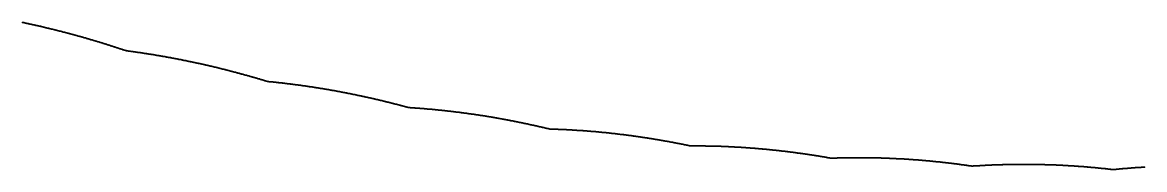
# Model space of a CAD drawing. Header units: metres. Extents: x 0 to 360, y 49 to 117.
# Drawn here: x 101.26 to 112.5, y 62.57 to 64.05 of the extents above; entities that cross this region are included whole.
import ezdxf

# ---------------------------------------------------------------- set-up
doc = ezdxf.new("R2010")
doc.units = ezdxf.units.M

msp = doc.modelspace()

# ---------------------------------------------------------------- linework, layer by layer
for p in [(101.262, 64.049), (101.268, 64.048), (101.275, 64.047), (101.281, 64.045), (101.287, 64.044), (101.293, 64.043), (101.299, 64.041), (101.306, 64.04), (101.312, 64.039), (101.318, 64.037), (101.324, 64.036), (101.33, 64.035), (101.337, 64.033), (101.343, 64.032), (101.349, 64.03), (101.355, 64.029), (101.361, 64.028), (101.367, 64.026), (101.374, 64.025), (101.38, 64.024), (101.386, 64.022), (101.392, 64.021), (101.398, 64.019), (101.405, 64.018), (101.411, 64.017), (101.417, 64.015), (101.423, 64.014), (101.429, 64.012), (101.436, 64.011), (101.442, 64.01), (101.448, 64.008), (101.454, 64.007), (101.46, 64.005), (101.466, 64.004), (101.473, 64.002), (101.479, 64.001), (101.485, 63.999), (101.491, 63.998), (101.497, 63.996), (101.504, 63.995), (101.51, 63.993), (101.516, 63.992), (101.522, 63.99), (101.528, 63.989), (101.534, 63.987), (101.541, 63.986), (101.547, 63.984), (101.553, 63.983), (101.559, 63.981), (101.565, 63.98), (101.572, 63.978), (101.578, 63.977), (101.584, 63.975), (101.59, 63.974), (101.596, 63.972), (101.603, 63.971), (101.609, 63.969), (101.615, 63.968), (101.621, 63.966), (101.627, 63.964), (101.633, 63.963), (101.64, 63.961), (101.646, 63.96), (101.652, 63.958), (101.658, 63.957), (101.664, 63.955), (101.671, 63.953), (101.677, 63.952), (101.683, 63.95), (101.689, 63.948), (101.695, 63.947), (101.701, 63.945), (101.708, 63.944), (101.714, 63.942), (101.72, 63.94), (101.726, 63.939), (101.732, 63.937), (101.738, 63.935), (101.745, 63.934), (101.751, 63.932), (101.757, 63.93), (101.763, 63.929), (101.769, 63.927), (101.776, 63.925), (101.782, 63.924), (101.788, 63.922), (101.794, 63.92), (101.8, 63.919), (101.806, 63.917), (101.813, 63.915), (101.819, 63.913), (101.825, 63.912), (101.831, 63.91), (101.837, 63.908), (101.844, 63.907), (101.85, 63.905), (101.856, 63.903), (101.862, 63.901), (101.868, 63.9), (101.874, 63.898), (101.881, 63.896), (101.887, 63.894), (101.893, 63.893), (101.899, 63.891), (101.905, 63.889), (101.911, 63.887), (101.918, 63.885), (101.924, 63.884), (101.93, 63.882), (101.936, 63.88), (101.942, 63.878), (101.949, 63.876), (101.955, 63.875), (101.961, 63.873), (101.967, 63.871), (101.973, 63.869), (101.979, 63.867), (101.986, 63.865), (101.992, 63.864), (101.998, 63.862), (102.004, 63.86), (102.01, 63.858), (102.016, 63.856), (102.023, 63.854), (102.029, 63.853), (102.035, 63.851), (102.041, 63.849), (102.047, 63.847), (102.053, 63.845), (102.06, 63.843), (102.066, 63.841), (102.072, 63.839), (102.078, 63.837), (102.084, 63.836), (102.091, 63.834), (102.097, 63.832), (102.103, 63.83), (102.109, 63.828), (102.115, 63.826), (102.121, 63.824), (102.128, 63.822), (102.134, 63.82), (102.14, 63.818), (102.146, 63.816), (102.152, 63.814), (102.158, 63.812), (102.165, 63.81), (102.171, 63.808), (102.177, 63.806), (102.183, 63.804), (102.189, 63.802), (102.195, 63.8), (102.202, 63.798), (102.208, 63.796), (102.214, 63.794), (102.22, 63.792), (102.226, 63.79), (102.232, 63.788), (102.239, 63.786), (102.245, 63.784), (102.251, 63.782), (102.257, 63.78), (102.263, 63.778), (102.269, 63.776), (102.276, 63.774), (102.282, 63.772), (102.288, 63.77), (102.294, 63.768), (102.3, 63.766), (102.306, 63.764), (102.313, 63.764), (102.319, 63.763), (102.325, 63.762), (102.331, 63.761), (102.337, 63.76), (102.343, 63.76), (102.35, 63.759), (102.356, 63.758), (102.362, 63.757), (102.368, 63.756), (102.374, 63.755), (102.38, 63.754), (102.387, 63.754), (102.393, 63.753), (102.399, 63.752), (102.405, 63.751), (102.411, 63.75), (102.417, 63.749), (102.424, 63.748), (102.43, 63.747), (102.436, 63.747), (102.442, 63.746), (102.448, 63.745), (102.454, 63.744), (102.461, 63.743), (102.467, 63.742), (102.473, 63.741), (102.479, 63.74), (102.485, 63.739), (102.491, 63.738), (102.498, 63.737), (102.504, 63.736), (102.51, 63.735), (102.516, 63.734), (102.522, 63.733), (102.528, 63.732), (102.535, 63.732), (102.541, 63.731), (102.547, 63.73), (102.553, 63.729), (102.559, 63.728), (102.565, 63.727), (102.572, 63.726), (102.578, 63.725), (102.584, 63.724), (102.59, 63.723), (102.596, 63.721), (102.602, 63.72), (102.609, 63.719), (102.615, 63.718), (102.621, 63.717), (102.627, 63.716), (102.633, 63.715), (102.639, 63.714), (102.646, 63.713), (102.652, 63.712), (102.658, 63.711), (102.664, 63.71), (102.67, 63.709), (102.676, 63.708), (102.682, 63.707), (102.689, 63.706), (102.695, 63.704), (102.701, 63.703), (102.707, 63.702), (102.713, 63.701), (102.719, 63.7), (102.726, 63.699), (102.732, 63.698), (102.738, 63.697), (102.744, 63.696), (102.75, 63.694), (102.756, 63.693), (102.763, 63.692), (102.769, 63.691), (102.775, 63.69), (102.781, 63.689), (102.787, 63.687), (102.793, 63.686), (102.799, 63.685), (102.806, 63.684), (102.812, 63.683), (102.818, 63.682), (102.824, 63.68), (102.83, 63.679), (102.836, 63.678), (102.843, 63.677), (102.849, 63.676), (102.855, 63.674), (102.861, 63.673), (102.867, 63.672), (102.873, 63.671), (102.88, 63.669), (102.886, 63.668), (102.892, 63.667), (102.898, 63.666), (102.904, 63.664), (102.91, 63.663), (102.916, 63.662), (102.923, 63.661), (102.929, 63.659), (102.935, 63.658), (102.941, 63.657), (102.947, 63.655), (102.953, 63.654), (102.96, 63.653), (102.966, 63.652), (102.972, 63.65), (102.978, 63.649), (102.984, 63.648), (102.99, 63.646), (102.996, 63.645), (103.003, 63.644), (103.009, 63.642), (103.015, 63.641), (103.021, 63.64), (103.027, 63.638), (103.033, 63.637), (103.04, 63.636), (103.046, 63.634), (103.052, 63.633), (103.058, 63.631), (103.064, 63.63), (103.07, 63.629), (103.076, 63.627), (103.083, 63.626), (103.089, 63.624), (103.095, 63.623), (103.101, 63.622), (103.107, 63.62), (103.113, 63.619), (103.12, 63.617), (103.126, 63.616), (103.132, 63.615), (103.138, 63.613), (103.144, 63.612), (103.15, 63.61), (103.156, 63.609), (103.163, 63.607), (103.169, 63.606), (103.175, 63.604), (103.181, 63.603), (103.187, 63.601), (103.193, 63.6), (103.199, 63.599), (103.206, 63.597), (103.212, 63.596), (103.218, 63.594), (103.224, 63.593), (103.23, 63.591), (103.236, 63.59), (103.243, 63.588), (103.249, 63.586), (103.255, 63.585), (103.261, 63.583), (103.267, 63.582), (103.273, 63.58), (103.279, 63.579), (103.286, 63.577), (103.292, 63.576), (103.298, 63.574), (103.304, 63.573), (103.31, 63.571), (103.316, 63.569), (103.322, 63.568), (103.329, 63.566), (103.335, 63.565), (103.341, 63.563), (103.347, 63.562), (103.353, 63.56), (103.359, 63.558), (103.365, 63.557), (103.372, 63.555), (103.378, 63.554), (103.384, 63.552), (103.39, 63.55), (103.396, 63.549), (103.402, 63.547), (103.409, 63.545), (103.415, 63.544), (103.421, 63.542), (103.427, 63.54), (103.433, 63.539), (103.439, 63.537), (103.445, 63.535), (103.452, 63.534), (103.458, 63.532), (103.464, 63.53), (103.47, 63.529), (103.476, 63.527), (103.482, 63.525), (103.488, 63.524), (103.495, 63.522), (103.501, 63.52), (103.507, 63.519), (103.513, 63.517), (103.519, 63.515), (103.525, 63.513), (103.531, 63.512), (103.538, 63.51), (103.544, 63.508), (103.55, 63.506), (103.556, 63.505), (103.562, 63.503), (103.568, 63.501), (103.574, 63.499), (103.581, 63.498), (103.587, 63.496), (103.593, 63.494), (103.599, 63.492), (103.605, 63.491), (103.611, 63.489), (103.617, 63.487), (103.624, 63.485), (103.63, 63.483), (103.636, 63.482), (103.642, 63.48), (103.648, 63.478), (103.654, 63.476), (103.66, 63.474), (103.667, 63.472), (103.673, 63.471), (103.679, 63.469), (103.685, 63.467), (103.691, 63.465), (103.697, 63.463), (103.703, 63.461), (103.709, 63.46), (103.716, 63.458), (103.722, 63.457), (103.728, 63.456), (103.734, 63.455), (103.74, 63.455), (103.746, 63.454), (103.752, 63.454), (103.759, 63.453), (103.765, 63.452), (103.771, 63.452), (103.777, 63.451), (103.783, 63.45), (103.789, 63.45), (103.795, 63.449), (103.802, 63.449), (103.808, 63.448), (103.814, 63.447), (103.82, 63.447), (103.826, 63.446), (103.832, 63.445), (103.838, 63.444), (103.845, 63.444), (103.851, 63.443), (103.857, 63.442), (103.863, 63.442), (103.869, 63.441), (103.875, 63.44), (103.881, 63.44), (103.887, 63.439), (103.894, 63.438), (103.9, 63.437), (103.906, 63.437), (103.912, 63.436), (103.918, 63.435), (103.924, 63.434), (103.93, 63.434), (103.937, 63.433), (103.943, 63.432), (103.949, 63.431), (103.955, 63.431), (103.961, 63.43), (103.967, 63.429), (103.973, 63.428), (103.98, 63.428), (103.986, 63.427), (103.992, 63.426), (103.998, 63.425), (104.004, 63.424), (104.01, 63.424), (104.016, 63.423), (104.022, 63.422), (104.029, 63.421), (104.035, 63.42), (104.041, 63.419), (104.047, 63.419), (104.053, 63.418), (104.059, 63.417), (104.065, 63.416), (104.072, 63.415), (104.078, 63.414), (104.084, 63.413), (104.09, 63.412), (104.096, 63.412), (104.102, 63.411), (104.108, 63.41), (104.114, 63.409), (104.121, 63.408), (104.127, 63.407), (104.133, 63.406), (104.139, 63.405), (104.145, 63.404), (104.151, 63.403), (104.157, 63.403), (104.163, 63.402), (104.17, 63.401), (104.176, 63.4), (104.182, 63.399), (104.188, 63.398), (104.194, 63.397), (104.2, 63.396), (104.206, 63.395), (104.213, 63.394), (104.219, 63.393), (104.225, 63.392), (104.231, 63.391), (104.237, 63.39), (104.243, 63.389), (104.249, 63.388), (104.255, 63.387), (104.262, 63.386), (104.268, 63.385), (104.274, 63.384), (104.28, 63.383), (104.286, 63.382), (104.292, 63.381), (104.298, 63.38), (104.304, 63.379), (104.311, 63.378), (104.317, 63.377), (104.323, 63.376), (104.329, 63.375), (104.335, 63.374), (104.341, 63.373), (104.347, 63.371), (104.353, 63.37), (104.36, 63.369), (104.366, 63.368), (104.372, 63.367), (104.378, 63.366), (104.384, 63.365), (104.39, 63.364), (104.396, 63.363), (104.403, 63.362), (104.409, 63.36), (104.415, 63.359), (104.421, 63.358), (104.427, 63.357), (104.433, 63.356), (104.439, 63.355), (104.445, 63.354), (104.452, 63.353), (104.458, 63.351), (104.464, 63.35), (104.47, 63.349), (104.476, 63.348), (104.482, 63.347), (104.488, 63.345), (104.494, 63.344), (104.501, 63.343), (104.507, 63.342), (104.513, 63.341), (104.519, 63.34), (104.525, 63.338), (104.531, 63.337), (104.537, 63.336), (104.543, 63.335), (104.55, 63.333), (104.556, 63.332), (104.562, 63.331), (104.568, 63.33), (104.574, 63.328), (104.58, 63.327), (104.586, 63.326), (104.592, 63.325), (104.598, 63.323), (104.605, 63.322), (104.611, 63.321), (104.617, 63.32), (104.623, 63.318), (104.629, 63.317), (104.635, 63.316), (104.641, 63.314), (104.647, 63.313), (104.654, 63.312), (104.66, 63.311), (104.666, 63.309), (104.672, 63.308), (104.678, 63.307), (104.684, 63.305), (104.69, 63.304), (104.696, 63.303), (104.703, 63.301), (104.709, 63.3), (104.715, 63.299), (104.721, 63.297), (104.727, 63.296), (104.733, 63.294), (104.739, 63.293), (104.745, 63.292), (104.752, 63.29), (104.758, 63.289), (104.764, 63.288), (104.77, 63.286), (104.776, 63.285), (104.782, 63.283), (104.788, 63.282), (104.794, 63.28), (104.8, 63.279), (104.807, 63.278), (104.813, 63.276), (104.819, 63.275), (104.825, 63.273), (104.831, 63.272), (104.837, 63.27), (104.843, 63.269), (104.849, 63.268), (104.856, 63.266), (104.862, 63.265), (104.868, 63.263), (104.874, 63.262), (104.88, 63.26), (104.886, 63.259), (104.892, 63.257), (104.898, 63.256), (104.904, 63.254), (104.911, 63.253), (104.917, 63.251), (104.923, 63.25), (104.929, 63.248), (104.935, 63.247), (104.941, 63.245), (104.947, 63.244), (104.953, 63.242), (104.96, 63.241), (104.966, 63.239), (104.972, 63.237), (104.978, 63.236), (104.984, 63.234), (104.99, 63.233), (104.996, 63.231), (105.002, 63.23), (105.008, 63.228), (105.015, 63.226), (105.021, 63.225), (105.027, 63.223), (105.033, 63.222), (105.039, 63.22), (105.045, 63.218), (105.051, 63.217), (105.057, 63.215), (105.063, 63.214), (105.07, 63.212), (105.076, 63.21), (105.082, 63.209), (105.088, 63.207), (105.094, 63.205), (105.1, 63.204), (105.106, 63.202), (105.112, 63.201), (105.119, 63.199), (105.125, 63.197), (105.131, 63.196), (105.137, 63.195), (105.143, 63.195), (105.149, 63.194), (105.155, 63.194), (105.161, 63.194), (105.167, 63.193), (105.174, 63.193), (105.18, 63.192), (105.186, 63.192), (105.192, 63.192), (105.198, 63.191), (105.204, 63.191), (105.21, 63.19), (105.216, 63.19), (105.222, 63.189), (105.229, 63.189), (105.235, 63.188), (105.241, 63.188), (105.247, 63.187), (105.253, 63.187), (105.259, 63.187), (105.265, 63.186), (105.271, 63.186), (105.277, 63.185), (105.284, 63.185), (105.29, 63.184), (105.296, 63.184), (105.302, 63.183), (105.308, 63.183), (105.314, 63.182), (105.32, 63.181), (105.326, 63.181), (105.332, 63.18), (105.339, 63.18), (105.345, 63.179), (105.351, 63.179), (105.357, 63.178), (105.363, 63.178), (105.369, 63.177), (105.375, 63.177), (105.381, 63.176), (105.387, 63.175), (105.393, 63.175), (105.4, 63.174), (105.406, 63.174), (105.412, 63.173), (105.418, 63.172), (105.424, 63.172), (105.43, 63.171), (105.436, 63.171), (105.442, 63.17), (105.448, 63.169), (105.455, 63.169), (105.461, 63.168), (105.467, 63.167), (105.473, 63.167), (105.479, 63.166), (105.485, 63.165), (105.491, 63.165), (105.497, 63.164), (105.503, 63.163), (105.51, 63.163), (105.516, 63.162), (105.522, 63.161), (105.528, 63.161), (105.534, 63.16), (105.54, 63.159), (105.546, 63.159), (105.552, 63.158), (105.558, 63.157), (105.564, 63.156), (105.571, 63.156), (105.577, 63.155), (105.583, 63.154), (105.589, 63.154), (105.595, 63.153), (105.601, 63.152), (105.607, 63.151), (105.613, 63.151), (105.619, 63.15), (105.626, 63.149), (105.632, 63.148), (105.638, 63.148), (105.644, 63.147), (105.65, 63.146), (105.656, 63.145), (105.662, 63.144), (105.668, 63.144), (105.674, 63.143), (105.68, 63.142), (105.687, 63.141), (105.693, 63.14), (105.699, 63.14), (105.705, 63.139), (105.711, 63.138), (105.717, 63.137), (105.723, 63.136), (105.729, 63.135), (105.735, 63.134), (105.741, 63.134), (105.748, 63.133), (105.754, 63.132), (105.76, 63.131), (105.766, 63.13), (105.772, 63.129), (105.778, 63.128), (105.784, 63.128), (105.79, 63.127), (105.796, 63.126), (105.802, 63.125), (105.809, 63.124), (105.815, 63.123), (105.821, 63.122), (105.827, 63.121), (105.833, 63.12), (105.839, 63.119), (105.845, 63.118), (105.851, 63.117), (105.857, 63.116), (105.863, 63.116), (105.87, 63.115), (105.876, 63.114), (105.882, 63.113), (105.888, 63.112), (105.894, 63.111), (105.9, 63.11), (105.906, 63.109), (105.912, 63.108), (105.918, 63.107), (105.924, 63.106), (105.931, 63.105), (105.937, 63.104), (105.943, 63.103), (105.949, 63.102), (105.955, 63.101), (105.961, 63.1), (105.967, 63.099), (105.973, 63.098), (105.979, 63.097), (105.985, 63.096), (105.992, 63.095), (105.998, 63.093), (106.004, 63.092), (106.01, 63.091), (106.016, 63.09), (106.022, 63.089), (106.028, 63.088), (106.034, 63.087), (106.04, 63.086), (106.046, 63.085), (106.053, 63.084), (106.059, 63.083), (106.065, 63.082), (106.071, 63.08), (106.077, 63.079), (106.083, 63.078), (106.089, 63.077), (106.095, 63.076), (106.101, 63.075), (106.107, 63.074), (106.114, 63.073), (106.12, 63.071), (106.126, 63.07), (106.132, 63.069), (106.138, 63.068), (106.144, 63.067), (106.15, 63.066), (106.156, 63.064), (106.162, 63.063), (106.168, 63.062), (106.174, 63.061), (106.181, 63.06), (106.187, 63.058), (106.193, 63.057), (106.199, 63.056), (106.205, 63.055), (106.211, 63.054), (106.217, 63.052), (106.223, 63.051), (106.229, 63.05), (106.235, 63.049), (106.241, 63.047), (106.248, 63.046), (106.254, 63.045), (106.26, 63.044), (106.266, 63.042), (106.272, 63.041), (106.278, 63.04), (106.284, 63.039), (106.29, 63.037), (106.296, 63.036), (106.302, 63.035), (106.309, 63.034), (106.315, 63.032), (106.321, 63.031), (106.327, 63.03), (106.333, 63.028), (106.339, 63.027), (106.345, 63.026), (106.351, 63.024), (106.357, 63.023), (106.363, 63.022), (106.369, 63.02), (106.376, 63.019), (106.382, 63.018), (106.388, 63.016), (106.394, 63.015), (106.4, 63.014), (106.406, 63.012), (106.412, 63.011), (106.418, 63.009), (106.424, 63.008), (106.43, 63.007), (106.436, 63.005), (106.443, 63.004), (106.449, 63.002), (106.455, 63.001), (106.461, 63), (106.467, 62.998), (106.473, 62.997), (106.479, 62.995), (106.485, 62.994), (106.491, 62.993), (106.497, 62.991), (106.503, 62.99), (106.509, 62.988), (106.516, 62.987), (106.522, 62.985), (106.528, 62.984), (106.534, 62.982), (106.54, 62.981), (106.546, 62.98), (106.552, 62.98), (106.558, 62.98), (106.564, 62.98), (106.57, 62.98), (106.576, 62.979), (106.583, 62.979), (106.589, 62.979), (106.595, 62.979), (106.601, 62.979), (106.607, 62.978), (106.613, 62.978), (106.619, 62.978), (106.625, 62.978), (106.631, 62.977), (106.637, 62.977), (106.643, 62.977), (106.649, 62.977), (106.656, 62.976), (106.662, 62.976), (106.668, 62.976), (106.674, 62.976), (106.68, 62.975), (106.686, 62.975), (106.692, 62.975), (106.698, 62.974), (106.704, 62.974), (106.71, 62.974), (106.716, 62.973), (106.723, 62.973), (106.729, 62.973), (106.735, 62.973), (106.741, 62.972), (106.747, 62.972), (106.753, 62.972), (106.759, 62.971), (106.765, 62.971), (106.771, 62.97), (106.777, 62.97), (106.783, 62.97), (106.789, 62.969), (106.796, 62.969), (106.802, 62.969), (106.808, 62.968), (106.814, 62.968), (106.82, 62.967), (106.826, 62.967), (106.832, 62.967), (106.838, 62.966), (106.844, 62.966), (106.85, 62.965), (106.856, 62.965), (106.862, 62.965), (106.869, 62.964), (106.875, 62.964), (106.881, 62.963), (106.887, 62.963), (106.893, 62.962), (106.899, 62.962), (106.905, 62.961), (106.911, 62.961), (106.917, 62.961), (106.923, 62.96), (106.929, 62.96), (106.935, 62.959), (106.942, 62.959), (106.948, 62.958), (106.954, 62.958), (106.96, 62.957), (106.966, 62.957), (106.972, 62.956), (106.978, 62.956), (106.984, 62.955), (106.99, 62.955), (106.996, 62.954), (107.002, 62.954), (107.008, 62.953), (107.014, 62.952), (107.021, 62.952), (107.027, 62.951), (107.033, 62.951), (107.039, 62.95), (107.045, 62.95), (107.051, 62.949), (107.057, 62.948), (107.063, 62.948), (107.069, 62.947), (107.075, 62.947), (107.081, 62.946), (107.087, 62.946), (107.094, 62.945), (107.1, 62.944), (107.106, 62.944), (107.112, 62.943), (107.118, 62.942), (107.124, 62.942), (107.13, 62.941), (107.136, 62.941), (107.142, 62.94), (107.148, 62.939), (107.154, 62.939), (107.16, 62.938), (107.166, 62.937), (107.173, 62.937), (107.179, 62.936), (107.185, 62.935), (107.191, 62.935), (107.197, 62.934), (107.203, 62.933), (107.209, 62.932), (107.215, 62.932), (107.221, 62.931), (107.227, 62.93), (107.233, 62.93), (107.239, 62.929), (107.245, 62.928), (107.252, 62.927), (107.258, 62.927), (107.264, 62.926), (107.27, 62.925), (107.276, 62.924), (107.282, 62.924), (107.288, 62.923), (107.294, 62.922), (107.3, 62.921), (107.306, 62.921), (107.312, 62.92), (107.318, 62.919), (107.324, 62.918), (107.331, 62.918), (107.337, 62.917), (107.343, 62.916), (107.349, 62.915), (107.355, 62.914), (107.361, 62.914), (107.367, 62.913), (107.373, 62.912), (107.379, 62.911), (107.385, 62.91), (107.391, 62.909), (107.397, 62.909), (107.403, 62.908), (107.409, 62.907), (107.416, 62.906), (107.422, 62.905), (107.428, 62.904), (107.434, 62.903), (107.44, 62.902), (107.446, 62.902), (107.452, 62.901), (107.458, 62.9), (107.464, 62.899), (107.47, 62.898), (107.476, 62.897), (107.482, 62.896), (107.488, 62.895), (107.495, 62.894), (107.501, 62.893), (107.507, 62.892), (107.513, 62.892), (107.519, 62.891), (107.525, 62.89), (107.531, 62.889), (107.537, 62.888), (107.543, 62.887), (107.549, 62.886), (107.555, 62.885), (107.561, 62.884), (107.567, 62.883), (107.573, 62.882), (107.58, 62.881), (107.586, 62.88), (107.592, 62.879), (107.598, 62.878), (107.604, 62.877), (107.61, 62.876), (107.616, 62.875), (107.622, 62.874), (107.628, 62.873), (107.634, 62.872), (107.64, 62.871), (107.646, 62.87), (107.652, 62.869), (107.658, 62.868), (107.665, 62.867), (107.671, 62.866), (107.677, 62.865), (107.683, 62.863), (107.689, 62.862), (107.695, 62.861), (107.701, 62.86), (107.707, 62.859), (107.713, 62.858), (107.719, 62.857), (107.725, 62.856), (107.731, 62.855), (107.737, 62.854), (107.743, 62.853), (107.749, 62.851), (107.756, 62.85), (107.762, 62.849), (107.768, 62.848), (107.774, 62.847), (107.78, 62.846), (107.786, 62.845), (107.792, 62.843), (107.798, 62.842), (107.804, 62.841), (107.81, 62.84), (107.816, 62.839), (107.822, 62.838), (107.828, 62.836), (107.834, 62.835), (107.84, 62.834), (107.847, 62.833), (107.853, 62.832), (107.859, 62.831), (107.865, 62.829), (107.871, 62.828), (107.877, 62.827), (107.883, 62.826), (107.889, 62.824), (107.895, 62.823), (107.901, 62.822), (107.907, 62.821), (107.913, 62.819), (107.919, 62.818), (107.925, 62.817), (107.931, 62.816), (107.938, 62.814), (107.944, 62.813), (107.95, 62.812), (107.956, 62.811), (107.962, 62.811), (107.968, 62.811), (107.974, 62.811), (107.98, 62.811), (107.986, 62.811), (107.992, 62.811), (107.998, 62.811), (108.004, 62.811), (108.01, 62.811), (108.016, 62.811), (108.022, 62.811), (108.028, 62.811), (108.035, 62.811), (108.041, 62.811), (108.047, 62.811), (108.053, 62.811), (108.059, 62.811), (108.065, 62.811), (108.071, 62.811), (108.077, 62.811), (108.083, 62.811), (108.089, 62.811), (108.095, 62.811), (108.101, 62.811), (108.107, 62.81), (108.113, 62.81), (108.119, 62.81), (108.125, 62.81), (108.132, 62.81), (108.138, 62.81), (108.144, 62.81), (108.15, 62.81), (108.156, 62.809), (108.162, 62.809), (108.168, 62.809), (108.174, 62.809), (108.18, 62.809), (108.186, 62.809), (108.192, 62.809), (108.198, 62.808), (108.204, 62.808), (108.21, 62.808), (108.216, 62.808), (108.222, 62.808), (108.229, 62.808), (108.235, 62.807), (108.241, 62.807), (108.247, 62.807), (108.253, 62.807), (108.259, 62.807), (108.265, 62.806), (108.271, 62.806), (108.277, 62.806), (108.283, 62.806), (108.289, 62.805), (108.295, 62.805), (108.301, 62.805), (108.307, 62.805), (108.313, 62.804), (108.319, 62.804), (108.325, 62.804), (108.332, 62.804), (108.338, 62.803), (108.344, 62.803), (108.35, 62.803), (108.356, 62.802), (108.362, 62.802), (108.368, 62.802), (108.374, 62.802), (108.38, 62.801), (108.386, 62.801), (108.392, 62.801), (108.398, 62.8), (108.404, 62.8), (108.41, 62.8), (108.416, 62.799), (108.422, 62.799), (108.428, 62.799), (108.435, 62.798), (108.441, 62.798), (108.447, 62.797), (108.453, 62.797), (108.459, 62.797), (108.465, 62.796), (108.471, 62.796), (108.477, 62.796), (108.483, 62.795), (108.489, 62.795), (108.495, 62.794), (108.501, 62.794), (108.507, 62.794), (108.513, 62.793), (108.519, 62.793), (108.525, 62.792), (108.531, 62.792), (108.538, 62.791), (108.544, 62.791), (108.55, 62.791), (108.556, 62.79), (108.562, 62.79), (108.568, 62.789), (108.574, 62.789), (108.58, 62.788), (108.586, 62.788), (108.592, 62.787), (108.598, 62.787), (108.604, 62.786), (108.61, 62.786), (108.616, 62.785), (108.622, 62.785), (108.628, 62.784), (108.634, 62.784), (108.64, 62.783), (108.646, 62.783), (108.653, 62.782), (108.659, 62.782), (108.665, 62.781), (108.671, 62.781), (108.677, 62.78), (108.683, 62.78), (108.689, 62.779), (108.695, 62.779), (108.701, 62.778), (108.707, 62.777), (108.713, 62.777), (108.719, 62.776), (108.725, 62.776), (108.731, 62.775), (108.737, 62.774), (108.743, 62.774), (108.749, 62.773), (108.755, 62.773), (108.762, 62.772), (108.768, 62.771), (108.774, 62.771), (108.78, 62.77), (108.786, 62.77), (108.792, 62.769), (108.798, 62.768), (108.804, 62.768), (108.81, 62.767), (108.816, 62.766), (108.822, 62.766), (108.828, 62.765), (108.834, 62.764), (108.84, 62.764), (108.846, 62.763), (108.852, 62.762), (108.858, 62.762), (108.864, 62.761), (108.87, 62.76), (108.876, 62.76), (108.883, 62.759), (108.889, 62.758), (108.895, 62.757), (108.901, 62.757), (108.907, 62.756), (108.913, 62.755), (108.919, 62.755), (108.925, 62.754), (108.931, 62.753), (108.937, 62.752), (108.943, 62.752), (108.949, 62.751), (108.955, 62.75), (108.961, 62.749), (108.967, 62.748), (108.973, 62.748), (108.979, 62.747), (108.985, 62.746), (108.991, 62.745), (108.997, 62.745), (109.004, 62.744), (109.01, 62.743), (109.016, 62.742), (109.022, 62.741), (109.028, 62.74), (109.034, 62.74), (109.04, 62.739), (109.046, 62.738), (109.052, 62.737), (109.058, 62.736), (109.064, 62.735), (109.07, 62.735), (109.076, 62.734), (109.082, 62.733), (109.088, 62.732), (109.094, 62.731), (109.1, 62.73), (109.106, 62.729), (109.112, 62.729), (109.118, 62.728), (109.124, 62.727), (109.131, 62.726), (109.137, 62.725), (109.143, 62.724), (109.149, 62.723), (109.155, 62.722), (109.161, 62.721), (109.167, 62.72), (109.173, 62.719), (109.179, 62.718), (109.185, 62.717), (109.191, 62.717), (109.197, 62.716), (109.203, 62.715), (109.209, 62.714), (109.215, 62.713), (109.221, 62.712), (109.227, 62.711), (109.233, 62.71), (109.239, 62.709), (109.245, 62.708), (109.251, 62.707), (109.257, 62.706), (109.264, 62.705), (109.27, 62.704), (109.276, 62.703), (109.282, 62.702), (109.288, 62.701), (109.294, 62.7), (109.3, 62.699), (109.306, 62.698), (109.312, 62.697), (109.318, 62.696), (109.324, 62.694), (109.33, 62.693), (109.336, 62.692), (109.342, 62.691), (109.348, 62.69), (109.354, 62.689), (109.36, 62.688), (109.366, 62.688), (109.372, 62.688), (109.378, 62.688), (109.384, 62.688), (109.39, 62.689), (109.396, 62.689), (109.403, 62.689), (109.409, 62.689), (109.415, 62.689), (109.421, 62.689), (109.427, 62.69), (109.433, 62.69), (109.439, 62.69), (109.445, 62.69), (109.451, 62.69), (109.457, 62.69), (109.463, 62.691), (109.469, 62.691), (109.475, 62.691), (109.481, 62.691), (109.487, 62.691), (109.493, 62.691), (109.499, 62.691), (109.505, 62.691), (109.511, 62.692), (109.517, 62.692), (109.523, 62.692), (109.529, 62.692), (109.535, 62.692), (109.541, 62.692), (109.548, 62.692), (109.554, 62.692), (109.56, 62.692), (109.566, 62.692), (109.572, 62.692), (109.578, 62.692), (109.584, 62.692), (109.59, 62.693), (109.596, 62.693), (109.602, 62.693), (109.608, 62.693), (109.614, 62.693), (109.62, 62.693), (109.626, 62.693), (109.632, 62.693), (109.638, 62.693), (109.644, 62.693), (109.65, 62.693), (109.656, 62.693), (109.662, 62.693), (109.668, 62.693), (109.674, 62.693), (109.68, 62.693), (109.686, 62.693), (109.692, 62.693), (109.699, 62.693), (109.705, 62.692), (109.711, 62.692), (109.717, 62.692), (109.723, 62.692), (109.729, 62.692), (109.735, 62.692), (109.741, 62.692), (109.747, 62.692), (109.753, 62.692), (109.759, 62.692), (109.765, 62.692), (109.771, 62.692), (109.777, 62.692), (109.783, 62.691), (109.789, 62.691), (109.795, 62.691), (109.801, 62.691), (109.807, 62.691), (109.813, 62.691), (109.819, 62.691), (109.825, 62.691), (109.831, 62.69), (109.837, 62.69), (109.843, 62.69), (109.849, 62.69), (109.855, 62.69), (109.862, 62.69), (109.868, 62.689), (109.874, 62.689), (109.88, 62.689), (109.886, 62.689), (109.892, 62.689), (109.898, 62.688), (109.904, 62.688), (109.91, 62.688), (109.916, 62.688), (109.922, 62.688), (109.928, 62.687), (109.934, 62.687), (109.94, 62.687), (109.946, 62.687), (109.952, 62.686), (109.958, 62.686), (109.964, 62.686), (109.97, 62.686), (109.976, 62.685), (109.982, 62.685), (109.988, 62.685), (109.994, 62.685), (110, 62.684), (110.006, 62.684), (110.012, 62.684), (110.018, 62.683), (110.024, 62.683), (110.03, 62.683), (110.037, 62.683), (110.043, 62.682), (110.049, 62.682), (110.055, 62.682), (110.061, 62.681), (110.067, 62.681), (110.073, 62.681), (110.079, 62.68), (110.085, 62.68), (110.091, 62.68), (110.097, 62.679), (110.103, 62.679), (110.109, 62.678), (110.115, 62.678), (110.121, 62.678), (110.127, 62.677), (110.133, 62.677), (110.139, 62.677), (110.145, 62.676), (110.151, 62.676), (110.157, 62.675), (110.163, 62.675), (110.169, 62.675), (110.175, 62.674), (110.181, 62.674), (110.187, 62.673), (110.193, 62.673), (110.199, 62.672), (110.205, 62.672), (110.211, 62.671), (110.217, 62.671), (110.224, 62.671), (110.23, 62.67), (110.236, 62.67), (110.242, 62.669), (110.248, 62.669), (110.254, 62.668), (110.26, 62.668), (110.266, 62.667), (110.272, 62.667), (110.278, 62.666), (110.284, 62.666), (110.29, 62.665), (110.296, 62.665), (110.302, 62.664), (110.308, 62.664), (110.314, 62.663), (110.32, 62.663), (110.326, 62.662), (110.332, 62.662), (110.338, 62.661), (110.344, 62.66), (110.35, 62.66), (110.356, 62.659), (110.362, 62.659), (110.368, 62.658), (110.374, 62.658), (110.38, 62.657), (110.386, 62.656), (110.392, 62.656), (110.398, 62.655), (110.404, 62.655), (110.41, 62.654), (110.416, 62.653), (110.422, 62.653), (110.429, 62.652), (110.435, 62.652), (110.441, 62.651), (110.447, 62.65), (110.453, 62.65), (110.459, 62.649), (110.465, 62.648), (110.471, 62.648), (110.477, 62.647), (110.483, 62.646), (110.489, 62.646), (110.495, 62.645), (110.501, 62.644), (110.507, 62.644), (110.513, 62.643), (110.519, 62.642), (110.525, 62.642), (110.531, 62.641), (110.537, 62.64), (110.543, 62.639), (110.549, 62.639), (110.555, 62.638), (110.561, 62.637), (110.567, 62.637), (110.573, 62.636), (110.579, 62.635), (110.585, 62.634), (110.591, 62.634), (110.597, 62.633), (110.603, 62.632), (110.609, 62.631), (110.615, 62.631), (110.621, 62.63), (110.627, 62.629), (110.633, 62.628), (110.639, 62.627), (110.645, 62.627), (110.651, 62.626), (110.658, 62.625), (110.664, 62.624), (110.67, 62.623), (110.676, 62.623), (110.682, 62.622), (110.688, 62.621), (110.694, 62.62), (110.7, 62.619), (110.706, 62.618), (110.712, 62.618), (110.718, 62.617), (110.724, 62.616), (110.73, 62.615), (110.736, 62.614), (110.742, 62.613), (110.748, 62.612), (110.832, 62.612), (110.838, 62.613), (110.844, 62.613), (110.85, 62.613), (110.856, 62.614), (110.862, 62.614), (110.868, 62.614), (110.874, 62.615), (110.88, 62.615), (110.886, 62.615), (110.892, 62.616), (110.898, 62.616), (110.904, 62.616), (110.91, 62.617), (110.916, 62.617), (110.922, 62.617), (110.929, 62.618), (110.935, 62.618), (110.941, 62.618), (110.947, 62.618), (110.953, 62.619), (110.959, 62.619), (110.965, 62.619), (110.971, 62.619), (110.977, 62.62), (110.983, 62.62), (110.989, 62.62), (110.995, 62.62), (111.001, 62.621), (111.007, 62.621), (111.013, 62.621), (111.019, 62.621), (111.025, 62.622), (111.031, 62.622), (111.037, 62.622), (111.043, 62.622), (111.049, 62.622), (111.055, 62.623), (111.061, 62.623), (111.067, 62.623), (111.073, 62.623), (111.079, 62.623), (111.085, 62.624), (111.091, 62.624), (111.097, 62.624), (111.103, 62.624), (111.109, 62.624), (111.115, 62.624), (111.121, 62.624), (111.127, 62.625), (111.133, 62.625), (111.139, 62.625), (111.145, 62.625), (111.151, 62.625), (111.157, 62.625), (111.163, 62.625), (111.169, 62.625), (111.175, 62.625), (111.181, 62.626), (111.187, 62.626), (111.193, 62.626), (111.199, 62.626), (111.205, 62.626), (111.211, 62.626), (111.217, 62.626), (111.223, 62.626), (111.229, 62.626), (111.235, 62.626), (111.241, 62.626), (111.248, 62.626), (111.254, 62.626), (111.26, 62.626), (111.266, 62.626), (111.272, 62.626), (111.278, 62.626), (111.284, 62.626), (111.29, 62.626), (111.296, 62.626), (111.302, 62.626), (111.308, 62.626), (111.314, 62.626), (111.32, 62.626), (111.326, 62.626), (111.332, 62.626), (111.338, 62.626), (111.344, 62.626), (111.35, 62.626), (111.356, 62.626), (111.362, 62.626), (111.368, 62.626), (111.374, 62.626), (111.38, 62.626), (111.386, 62.626), (111.392, 62.626), (111.398, 62.626), (111.404, 62.626), (111.41, 62.626), (111.416, 62.625), (111.422, 62.625), (111.428, 62.625), (111.434, 62.625), (111.44, 62.625), (111.446, 62.625), (111.452, 62.625), (111.458, 62.625), (111.464, 62.624), (111.47, 62.624), (111.476, 62.624), (111.482, 62.624), (111.488, 62.624), (111.494, 62.624), (111.5, 62.624), (111.506, 62.623), (111.512, 62.623), (111.518, 62.623), (111.524, 62.623), (111.53, 62.623), (111.536, 62.623), (111.542, 62.622), (111.548, 62.622), (111.554, 62.622), (111.56, 62.622), (111.566, 62.622), (111.572, 62.621), (111.578, 62.621), (111.584, 62.621), (111.59, 62.621), (111.596, 62.62), (111.602, 62.62), (111.608, 62.62), (111.614, 62.62), (111.62, 62.619), (111.626, 62.619), (111.632, 62.619), (111.638, 62.619), (111.644, 62.618), (111.65, 62.618), (111.656, 62.618), (111.662, 62.617), (111.668, 62.617), (111.674, 62.617), (111.68, 62.617), (111.687, 62.616), (111.693, 62.616), (111.699, 62.616), (111.705, 62.615), (111.711, 62.615), (111.717, 62.615), (111.723, 62.614), (111.729, 62.614), (111.735, 62.614), (111.741, 62.613), (111.747, 62.613), (111.753, 62.612), (111.759, 62.612), (110.754, 62.612), (110.76, 62.611), (110.766, 62.61), (110.772, 62.609), (110.778, 62.609), (110.784, 62.609), (110.79, 62.61), (110.796, 62.61), (110.802, 62.61), (110.808, 62.611), (110.814, 62.611), (110.82, 62.612), (110.826, 62.612), (111.765, 62.612), (111.771, 62.611), (111.777, 62.611), (111.783, 62.611), (111.789, 62.61), (111.795, 62.61), (111.801, 62.609), (111.807, 62.609), (111.813, 62.609), (111.819, 62.608), (111.825, 62.608), (111.831, 62.607), (111.837, 62.607), (111.843, 62.606), (111.849, 62.606), (111.855, 62.606), (111.861, 62.605), (111.867, 62.605), (111.873, 62.604), (111.879, 62.604), (111.885, 62.603), (111.891, 62.603), (111.897, 62.602), (111.903, 62.602), (111.909, 62.601), (111.915, 62.601), (111.921, 62.6), (111.927, 62.6), (111.933, 62.599), (111.939, 62.599), (111.945, 62.598), (111.951, 62.598), (111.957, 62.597), (111.963, 62.597), (111.969, 62.596), (111.975, 62.596), (111.981, 62.595), (111.987, 62.595), (111.993, 62.594), (111.999, 62.593), (112.005, 62.593), (112.011, 62.592), (112.017, 62.592), (112.023, 62.591), (112.029, 62.591), (112.035, 62.59), (112.041, 62.589), (112.047, 62.589), (112.053, 62.588), (112.059, 62.588), (112.065, 62.587), (112.071, 62.586), (112.077, 62.586), (112.083, 62.585), (112.089, 62.585), (112.095, 62.584), (112.101, 62.583), (112.107, 62.583), (112.113, 62.582), (112.119, 62.581), (112.125, 62.581), (112.131, 62.58), (112.137, 62.579), (112.143, 62.579), (112.149, 62.578), (112.155, 62.577), (112.161, 62.577), (112.167, 62.576), (112.173, 62.575), (112.179, 62.575), (112.185, 62.574), (112.191, 62.574), (112.197, 62.574), (112.203, 62.575), (112.209, 62.576), (112.215, 62.576), (112.221, 62.577), (112.227, 62.577), (112.233, 62.578), (112.239, 62.578), (112.245, 62.579), (112.251, 62.58), (112.257, 62.58), (112.263, 62.581), (112.269, 62.581), (112.275, 62.582), (112.281, 62.582), (112.287, 62.583), (112.293, 62.583), (112.299, 62.584), (112.305, 62.584), (112.311, 62.585), (112.317, 62.585), (112.323, 62.586), (112.329, 62.586), (112.335, 62.587), (112.341, 62.587), (112.347, 62.588), (112.353, 62.588), (112.359, 62.589), (112.365, 62.589), (112.371, 62.59), (112.377, 62.59), (112.383, 62.59), (112.389, 62.591), (112.395, 62.591), (112.401, 62.592), (112.407, 62.592), (112.413, 62.593), (112.419, 62.593), (112.425, 62.593), (112.431, 62.594), (112.437, 62.594), (112.443, 62.595), (112.449, 62.595), (112.455, 62.595), (112.461, 62.596), (112.467, 62.596), (112.473, 62.597), (112.479, 62.597), (112.485, 62.597), (112.491, 62.598), (112.497, 62.598), (112.503, 62.598)]:
    msp.add_point(p)

doc.saveas('drawing.dxf')
